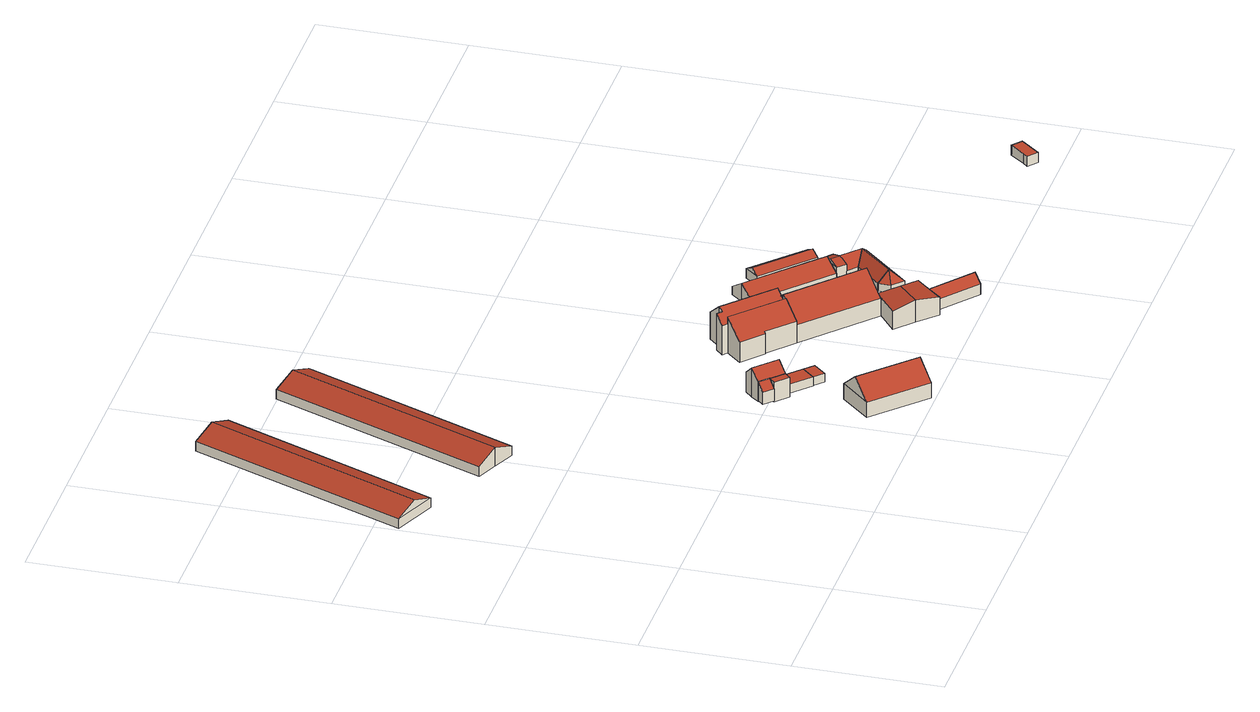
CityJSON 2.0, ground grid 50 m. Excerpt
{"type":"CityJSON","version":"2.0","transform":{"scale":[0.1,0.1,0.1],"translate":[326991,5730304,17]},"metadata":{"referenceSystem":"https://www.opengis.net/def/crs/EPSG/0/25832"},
"CityObjects":{
"building1":{"type":"Building","attributes":{"Geometrietyp2DReferenz":"3000","Gemeindeschluessel":"05170048","function":"31001_2720","roofType":"3100","measuredHeight":6.58},"address":[{"country":"Germany","locality":"Wesel","thoroughfareNumber":"5","thoroughfareName":"Jöckern"}],"geometry":[{"type":"Solid","lod":"2","boundaries":[[[[0,1,2,3]],[[4,5,1,0]],[[6,7,5,4]],[[3,2,7,6]],[[0,8,4]],[[6,9,3]],[[3,9,8,0]],[[4,8,9,6]],[[1,5,7,2]]]],"semantics":{"surfaces":[{"type":"WallSurface"},{"type":"RoofSurface"},{"type":"GroundSurface"}],"values":[[0,0,0,0,0,0,1,1,2]]}}]},
"building2":{"type":"Building","attributes":{"Geometrietyp2DReferenz":"3000","Gemeindeschluessel":"05170048","function":"31001_2720","roofType":"3100","measuredHeight":6.7},"address":[{"country":"Germany","locality":"Wesel","thoroughfareNumber":"5","thoroughfareName":"Jöckern"}],"geometry":[{"type":"Solid","lod":"2","boundaries":[[[[10,11,12,13]],[[14,15,11,10]],[[16,17,15,14]],[[18,19,17,16]],[[20,21,19,18]],[[22,23,21,20]],[[13,12,23,22]],[[13,22,20,18,10]],[[16,14,10,18]],[[11,15,17,19,21,23,12]]]],"semantics":{"surfaces":[{"type":"WallSurface"},{"type":"RoofSurface"},{"type":"GroundSurface"}],"values":[[0,0,0,0,0,0,0,1,1,2]]}}]},
"building3":{"type":"Building","attributes":{"Geometrietyp2DReferenz":"3000","Gemeindeschluessel":"05170048","function":"51009_1610","roofType":"2100","measuredHeight":6.88},"geometry":[{"type":"Solid","lod":"2","boundaries":[[[[24,25,26,27]],[[28,29,25,24]],[[30,31,29,28]],[[27,26,31,30]],[[28,24,27,30]],[[25,29,31,26]]]],"semantics":{"surfaces":[{"type":"WallSurface"},{"type":"RoofSurface"},{"type":"GroundSurface"}],"values":[[0,0,0,0,1,2]]}}]},
"building4":{"type":"Building","attributes":{"Geometrietyp2DReferenz":"3000","Gemeindeschluessel":"05170048","function":"31001_2720","roofType":"3100","measuredHeight":11.54},"address":[{"country":"Germany","locality":"Wesel","thoroughfareNumber":"5","thoroughfareName":"Jöckern"}],"geometry":[{"type":"Solid","lod":"2","boundaries":[[[[32,33,34,35]],[[36,37,33,32]],[[38,39,37,36]],[[35,34,39,38]],[[32,40,36]],[[38,41,35]],[[35,41,40,32]],[[36,40,41,38]],[[33,37,39,34]]]],"semantics":{"surfaces":[{"type":"WallSurface"},{"type":"RoofSurface"},{"type":"GroundSurface"}],"values":[[0,0,0,0,0,0,1,1,2]]}}]},
"building5":{"type":"Building","attributes":{"Gemeindeschluessel":"05170048","Geometrietyp2DReferenz":"3000","function":"31001_1010"},"address":[{"country":"Germany","locality":"Wesel","thoroughfareNumber":"5a","thoroughfareName":"Jöckern"}],"children":["building5-1","building5-2"]},
"building5-1":{"type":"BuildingPart","attributes":{"roofType":"3100","measuredHeight":10.62},"parents":["building5"],"geometry":[{"type":"Solid","lod":"2","boundaries":[[[[42,43,44,45]],[[46,47,43,42]],[[48,49,47,46]],[[50,51,49,48]],[[52,53,51,50]],[[54,55,53,52]],[[56,57,55,54]],[[42,45,56,54,46]],[[52,50,48,46,54]],[[43,47,49,51,53,55,57,44]],[[45,44,57,56]]]],"semantics":{"surfaces":[{"type":"WallSurface"},{"type":"RoofSurface"},{"type":"GroundSurface"},{"type":"ClosureSurface"}],"values":[[0,0,0,0,0,0,0,1,1,2,3]]}}]},
"building5-2":{"type":"BuildingPart","attributes":{"roofType":"1000","measuredHeight":7.19},"parents":["building5"],"geometry":[{"type":"Solid","lod":"2","boundaries":[[[[45,44,58,59]],[[60,61,57,56]],[[62,63,61,60]],[[59,58,63,62]],[[60,56,45,59,62]],[[44,57,61,63,58]],[[56,57,44,45]]]],"semantics":{"surfaces":[{"type":"WallSurface"},{"type":"RoofSurface"},{"type":"GroundSurface"},{"type":"ClosureSurface"}],"values":[[0,0,0,0,1,2,3]]}}]},
"building6":{"type":"Building","attributes":{"Geometrietyp2DReferenz":"3000","Gemeindeschluessel":"05170048","function":"31001_2463","roofType":"1000","measuredHeight":3.19},"address":[{"country":"Germany","locality":"Wesel","thoroughfareNumber":"5a","thoroughfareName":"Jöckern"}],"geometry":[{"type":"Solid","lod":"2","boundaries":[[[[64,65,66,67]],[[68,69,65,64]],[[70,71,69,68]],[[67,66,71,70]],[[68,64,67,70]],[[65,69,71,66]]]],"semantics":{"surfaces":[{"type":"WallSurface"},{"type":"RoofSurface"},{"type":"GroundSurface"}],"values":[[0,0,0,0,1,2]]}}]},
"building7":{"type":"Building","attributes":{"Geometrietyp2DReferenz":"3000","Gemeindeschluessel":"05170048","function":"31001_2720","roofType":"1000","measuredHeight":3.04},"address":[{"country":"Germany","locality":"Wesel","thoroughfareNumber":"5a","thoroughfareName":"Jöckern"}],"geometry":[{"type":"Solid","lod":"2","boundaries":[[[[72,73,74,64]],[[75,76,73,72]],[[68,77,76,75]],[[64,74,77,68]],[[75,72,64,68]],[[73,76,77,74]]]],"semantics":{"surfaces":[{"type":"WallSurface"},{"type":"RoofSurface"},{"type":"GroundSurface"}],"values":[[0,0,0,0,1,2]]}}]},
"building8":{"type":"Building","attributes":{"name":"Höppenhof","Gemeindeschluessel":"05170048","Geometrietyp2DReferenz":"3000","function":"31001_1210"},"address":[{"country":"Germany","locality":"Wesel","thoroughfareNumber":"5","thoroughfareName":"Jöckern"}],"children":["building8-1","building8-2"]},
"building8-1":{"type":"BuildingPart","attributes":{"roofType":"3100","measuredHeight":14.6},"parents":["building8"],"geometry":[{"type":"Solid","lod":"2","boundaries":[[[[78,79,80,81]],[[82,83,84,85]],[[86,87,83,82]],[[88,89,87,86]],[[90,91,89,88]],[[92,93,91,90]],[[94,95,93,92]],[[96,97,95,94]],[[98,99,97,96]],[[100,101,99,98]],[[102,103,101,100]],[[104,105,103,102]],[[81,80,105,104]],[[88,86,82,85,78,81,90]],[[104,102,100,98,96,94,92,90,81]],[[79,84,83,87,89,91,93,95,97,99,101,103,105,80]],[[78,85,84,79]]]],"semantics":{"surfaces":[{"type":"WallSurface"},{"type":"RoofSurface"},{"type":"GroundSurface"},{"type":"ClosureSurface"}],"values":[[0,0,0,0,0,0,0,0,0,0,0,0,0,1,1,2,3]]}}]},
"building8-2":{"type":"BuildingPart","attributes":{"roofType":"2100","measuredHeight":13.14},"parents":["building8"],"geometry":[{"type":"MultiSurface","lod":"2","boundaries":[[[106,84,107,108]],[[109,110,79,111]],[[112,113,110,109]],[[114,115,113,112]],[[108,107,115,114]],[[112,109,111,106,108,114]],[[84,79,110,113,115,107]],[[106,111,78,85]],[[79,84,85,78]]],"semantics":{"surfaces":[{"type":"WallSurface"},{"type":"RoofSurface"},{"type":"GroundSurface"},{"type":"ClosureSurface"}],"values":[0,0,0,0,0,1,2,0,3]}}]},
"building9":{"type":"Building","attributes":{"Geometrietyp2DReferenz":"3000","Gemeindeschluessel":"05170048","function":"31001_1210","roofType":"1000","measuredHeight":4.88},"address":[{"country":"Germany","locality":"Wesel","thoroughfareNumber":"5","thoroughfareName":"Jöckern"}],"geometry":[{"type":"Solid","lod":"2","boundaries":[[[[116,117,118,119]],[[120,121,117,116]],[[122,123,121,120]],[[124,125,123,122]],[[126,127,125,124]],[[128,129,127,126]],[[130,131,129,128]],[[119,118,131,130]],[[128,126,124,122,120,116,119,130]],[[117,121,123,125,127,129,131,118]]]],"semantics":{"surfaces":[{"type":"WallSurface"},{"type":"RoofSurface"},{"type":"GroundSurface"}],"values":[[0,0,0,0,0,0,0,0,1,2]]}}]},
"building10":{"type":"Building","attributes":{"Geometrietyp2DReferenz":"3000","Gemeindeschluessel":"05170048","function":"31001_2720","roofType":"3100","measuredHeight":13.58},"address":[{"country":"Germany","locality":"Wesel","thoroughfareNumber":"5","thoroughfareName":"Jöckern"}],"geometry":[{"type":"Solid","lod":"2","boundaries":[[[[132,133,134,135]],[[136,137,133,132]],[[138,139,137,136]],[[140,141,139,138]],[[142,143,141,140]],[[144,145,143,142]],[[146,147,145,144]],[[135,134,147,146]],[[135,146,144,142,132]],[[140,138,136,132,142]],[[133,137,139,141,143,145,147,134]]]],"semantics":{"surfaces":[{"type":"WallSurface"},{"type":"RoofSurface"},{"type":"GroundSurface"}],"values":[[0,0,0,0,0,0,0,0,1,1,2]]}}]},
"building11":{"type":"Building","attributes":{"Geometrietyp2DReferenz":"3000","Gemeindeschluessel":"05170048","function":"31001_2720","roofType":"5000","measuredHeight":8.07},"address":[{"country":"Germany","locality":"Wesel","thoroughfareNumber":"5","thoroughfareName":"Jöckern"}],"geometry":[{"type":"Solid","lod":"2","boundaries":[[[[148,149,150,151]],[[152,153,149,148]],[[154,155,153,152]],[[156,157,155,154]],[[158,159,157,156]],[[160,161,159,158]],[[162,163,161,160]],[[164,165,163,162]],[[151,150,165,164]],[[148,151,164,162,160,166]],[[160,158,166]],[[158,156,154,152,148,166]],[[149,153,155,157,159,161,163,165,150]]]],"semantics":{"surfaces":[{"type":"WallSurface"},{"type":"RoofSurface"},{"type":"GroundSurface"}],"values":[[0,0,0,0,0,0,0,0,0,1,1,1,2]]}}]},
"building12":{"type":"Building","attributes":{"Geometrietyp2DReferenz":"3000","Gemeindeschluessel":"05170048","function":"31001_2720","roofType":"3100","measuredHeight":6.78},"address":[{"country":"Germany","locality":"Wesel","thoroughfareNumber":"5","thoroughfareName":"Jöckern"}],"geometry":[{"type":"Solid","lod":"2","boundaries":[[[[167,168,169,170]],[[171,172,168,167]],[[173,174,172,171]],[[170,169,174,173]],[[167,175,171]],[[173,176,170]],[[170,176,175,167]],[[171,175,176,173]],[[168,172,174,169]]]],"semantics":{"surfaces":[{"type":"WallSurface"},{"type":"RoofSurface"},{"type":"GroundSurface"}],"values":[[0,0,0,0,0,0,1,1,2]]}}]},
"building13":{"type":"Building","attributes":{"Gemeindeschluessel":"05170048","Geometrietyp2DReferenz":"3000","function":"31001_2720"},"address":[{"country":"Germany","locality":"Wesel","thoroughfareNumber":"5","thoroughfareName":"Jöckern"}],"children":["building13-1","building13-2"]},
"building13-1":{"type":"BuildingPart","attributes":{"roofType":"3100","measuredHeight":6.61},"parents":["building13"],"geometry":[{"type":"Solid","lod":"2","boundaries":[[[[177,178,179,180]],[[181,182,178,177]],[[183,184,182,181]],[[185,186,184,183]],[[187,188,186,185]],[[189,190,188,187]],[[191,192,190,189]],[[180,191,189,187,177]],[[185,183,181,177,187]],[[179,178,182,184,186,188,190,192]],[[191,180,179,192]]]],"semantics":{"surfaces":[{"type":"WallSurface"},{"type":"RoofSurface"},{"type":"GroundSurface"},{"type":"ClosureSurface"}],"values":[[0,0,0,0,0,0,0,1,1,2,3]]}}]},
"building13-2":{"type":"BuildingPart","attributes":{"roofType":"1000","measuredHeight":3.62},"parents":["building13"],"geometry":[{"type":"MultiSurface","lod":"2","boundaries":[[[193,194,195,196]],[[197,179,194,193]],[[198,199,192,200]],[[196,195,199,198]],[[200,197,193,196,198]],[[194,179,192,199,195]],[[197,200,191,180]],[[192,179,180,191]]],"semantics":{"surfaces":[{"type":"WallSurface"},{"type":"RoofSurface"},{"type":"GroundSurface"},{"type":"ClosureSurface"}],"values":[0,0,0,0,1,2,0,3]}}]},
"building14":{"type":"Building","attributes":{"Gemeindeschluessel":"05170048","Geometrietyp2DReferenz":"3000","function":"31001_2720"},"address":[{"country":"Germany","locality":"Wesel","thoroughfareNumber":"5","thoroughfareName":"Jöckern"}],"children":["building14-1","building14-2","building14-3","building14-4"]},
"building14-1":{"type":"BuildingPart","attributes":{"roofType":"3100","measuredHeight":6.57},"parents":["building14"],"geometry":[{"type":"Solid","lod":"2","boundaries":[[[[201,202,203,204]],[[205,206,207,208]],[[205,208,209,210]],[[201,204,210,209]],[[203,202,211,207,206,212]],[[213,204,203,212]],[[210,204,213]],[[209,211,202,201]],[[208,207,211,209]],[[206,205,213,212]],[[210,213,205]]]],"semantics":{"surfaces":[{"type":"WallSurface"},{"type":"RoofSurface"},{"type":"GroundSurface"},{"type":"ClosureSurface"}],"values":[[0,0,1,1,2,3,3,3,3,3,3]]}}]},
"building14-2":{"type":"BuildingPart","attributes":{"roofType":"3100","measuredHeight":6.57},"parents":["building14"],"geometry":[{"type":"MultiSurface","lod":"2","boundaries":[[[214,215,202,201]],[[208,207,216,217]],[[214,201,209,218]],[[208,217,218,209]],[[202,215,219,216,207,211]],[[201,202,211,209]],[[218,220,221]],[[214,222,223,219,215]],[[221,220,223,222]],[[218,224,220]],[[223,225,217,216,219]],[[220,224,225,223]],[[209,211,207,208]]],"semantics":{"surfaces":[{"type":"WallSurface"},{"type":"RoofSurface"},{"type":"GroundSurface"},{"type":"ClosureSurface"}],"values":[0,0,1,1,2,3,0,3,3,0,3,3,3]}}]},
"building14-3":{"type":"BuildingPart","attributes":{"roofType":"3500","measuredHeight":6.57},"parents":["building14"],"geometry":[{"type":"MultiSurface","lod":"2","boundaries":[[[204,203,226,227]],[[228,229,206,205]],[[227,226,229,228]],[[228,205,210]],[[204,227,210]],[[227,228,210]],[[203,206,229,226]],[[204,213,212,203]],[[213,205,206,212]],[[204,210,213]],[[205,213,210]]],"semantics":{"surfaces":[{"type":"WallSurface"},{"type":"RoofSurface"},{"type":"GroundSurface"},{"type":"ClosureSurface"}],"values":[0,0,0,1,1,1,2,3,3,3,3]}}]},
"building14-4":{"type":"BuildingPart","attributes":{"roofType":"3100","measuredHeight":6.4},"address":[{"country":"Germany","locality":"Wesel","thoroughfareNumber":"5","thoroughfareName":"Jöckern"}],"parents":["building14"],"geometry":[{"type":"MultiSurface","lod":"2","boundaries":[[[230,216,231,232]],[[233,234,215,235]],[[232,231,234,233]],[[233,236,232]],[[232,236,220,230]],[[235,220,236,233]],[[216,215,234,231]],[[230,225,217]],[[222,235,214]],[[223,222,214,215,219]],[[217,225,223,219,216]],[[225,230,224]],[[235,222,221]],[[221,222,223,220]],[[223,225,224,220]]],"semantics":{"surfaces":[{"type":"WallSurface"},{"type":"RoofSurface"},{"type":"GroundSurface"},{"type":"ClosureSurface"}],"values":[0,0,0,0,1,1,2,0,0,3,3,0,0,3,3]}}]},
"building15":{"type":"Building","attributes":{"Geometrietyp2DReferenz":"3000","Gemeindeschluessel":"05170048","function":"51009_1610","roofType":"3100","measuredHeight":5.18},"geometry":[{"type":"Solid","lod":"2","boundaries":[[[[237,238,239,240]],[[241,242,238,237]],[[243,244,242,241]],[[240,239,244,243]],[[237,245,241]],[[243,246,240]],[[240,246,245,237]],[[241,245,246,243]],[[238,242,244,239]]]],"semantics":{"surfaces":[{"type":"WallSurface"},{"type":"RoofSurface"},{"type":"GroundSurface"}],"values":[[0,0,0,0,0,0,1,1,2]]}}]},
"building16":{"type":"Building","attributes":{"Geometrietyp2DReferenz":"3000","Gemeindeschluessel":"05170048","function":"51009_1611","roofType":"1000","measuredHeight":3.57},"geometry":[{"type":"Solid","lod":"2","boundaries":[[[[247,248,249,250]],[[251,252,248,247]],[[253,254,252,251]],[[255,256,254,253]],[[250,249,256,255]],[[253,251,247,250,255]],[[248,252,254,256,249]]]],"semantics":{"surfaces":[{"type":"WallSurface"},{"type":"RoofSurface"},{"type":"GroundSurface"}],"values":[[0,0,0,0,0,1,2]]}}]}
},
"vertices":[
[314,2164,45],[314,2164,11],[9,1419,11],[9,1419,45],[470,2100,45],[470,2100,11],[164,1356,45],[164,1356,11],[392,2132,77],[87,1387,77],
[473,1229,75],[473,1229,8],[551,1197,8],[551,1197,42],[396,1261,42],[396,1261,8],[700,2005,42],[700,2005,8],[778,1973,75],[778,1973,8],[856,1941,42],[856,1941,8],[851,1931,42],[851,1931,8],
[1074,482,65],[1074,482,22],[1093,502,22],[1093,502,91],[1043,511,65],[1043,511,22],[1063,531,91],[1063,531,22],
[1319,109,76],[1319,109,21],[1146,275,21],[1146,275,76],[1223,9,76],[1223,9,21],[1050,173,76],[1050,173,21],[1271,59,136],[1098,224,136],
[1063,531,90],[1063,531,18],[1093,502,18],[1093,502,90],[1087,558,124],[1087,558,18],[1112,584,90],[1112,584,18],[1185,515,90],[1185,515,18],[1169,498,112],[1169,498,18],[1160,489,124],[1160,489,18],[1136,462,90],[1136,462,18],
[1074,482,18],[1074,482,90],[1127,453,90],[1127,453,18],[1117,442,90],[1117,442,18],
[1239,432,54],[1239,432,22],[1169,498,22],[1169,498,54],[1198,388,54],[1198,388,22],[1127,453,54],[1127,453,22],
[1270,402,54],[1270,402,23],[1239,432,23],[1230,359,54],[1230,359,23],[1198,388,23],
[1484,554,128],[1484,554,23],[1517,590,23],[1517,590,169],[1310,715,128],[1310,715,23],[1325,701,23],[1325,701,128],[1333,740,157],[1333,740,23],[1348,726,157],[1348,726,23],[1357,737,169],[1357,737,23],[1395,777,122],[1395,777,23],[1464,714,122],[1464,714,23],[1467,711,122],[1467,711,23],[1462,707,128],[1462,707,23],[1502,670,128],[1502,670,23],[1548,628,128],[1548,628,23],[1550,626,128],[1550,626,23],
[1325,701,155],[1278,650,23],[1278,650,96],[1442,508,102],[1442,508,23],[1484,554,155],[1354,588,102],[1354,588,23],[1349,585,96],[1349,585,23],
[1489,717,71],[1489,717,22],[1466,716,22],[1466,716,71],[1506,701,71],[1506,701,22],[1508,677,71],[1508,677,22],[1502,670,71],[1502,670,22],[1462,707,71],[1462,707,22],[1467,711,71],[1467,711,22],[1464,714,71],[1464,714,22],
[1496,567,160],[1496,567,24],[1442,508,24],[1442,508,88],[1550,626,88],[1550,626,24],[1584,595,88],[1584,595,24],[1782,415,88],[1782,415,24],[1728,356,160],[1728,356,24],[1692,317,112],[1692,317,24],[1674,297,88],[1674,297,24],
[1660,178,107],[1660,178,27],[1723,118,27],[1723,118,92],[1597,237,92],[1597,237,27],[1674,297,92],[1674,297,27],[1692,317,91],[1692,317,27],[1695,314,92],[1695,314,27],[1807,210,92],[1807,210,27],[1785,186,92],[1785,186,27],[1744,141,92],[1744,141,27],[1735,247,107],
[1924,74,63],[1924,74,24],[1785,186,24],[1785,186,63],[1885,28,63],[1885,28,24],[1744,141,63],[1744,141,24],[1904,51,92],[1764,163,92],
[1652,744,87],[1652,744,21],[1616,704,21],[1616,704,51],[1687,784,51],[1687,784,21],[1922,569,51],[1922,569,21],[1901,545,72],[1901,545,21],[1885,528,87],[1885,528,21],[1849,488,51],[1849,488,21],[1653,670,51],[1653,670,21],
[1548,628,57],[1548,628,21],[1550,626,21],[1550,626,57],[1616,704,57],[1584,595,57],[1584,595,21],[1653,670,57],
[1908,433,50],[1908,433,22],[1826,347,22],[1826,347,50],[1884,292,50],[1884,292,22],[2019,437,22],[2019,437,50],[1963,435,88],[1855,320,88],[1963,435,22],[1855,320,22],[1855,320,50],
[1876,462,50],[1876,462,22],[1928,520,22],[1928,520,50],[1902,491,88],[1902,491,22],[1902,491,86],[1900,489,85],[1891,480,73],[1902,491,73],[1904,494,85],[1912,503,73],
[1824,305,22],[1824,305,50],[1862,269,50],[1862,269,22],
[1928,520,73],[1901,545,22],[1901,545,73],[1849,488,73],[1849,488,22],[1876,462,73],[1875,516,86],
[1756,721,57],[1756,721,23],[1922,569,23],[1922,569,57],[1797,768,57],[1797,768,23],[1962,612,57],[1962,612,23],[1776,744,74],[1942,591,74],
[2771,131,72],[2771,131,36],[2738,158,36],[2738,158,72],[2715,64,72],[2715,64,36],[2683,91,72],[2683,91,36],[2696,106,72],[2696,106,36]
]}
